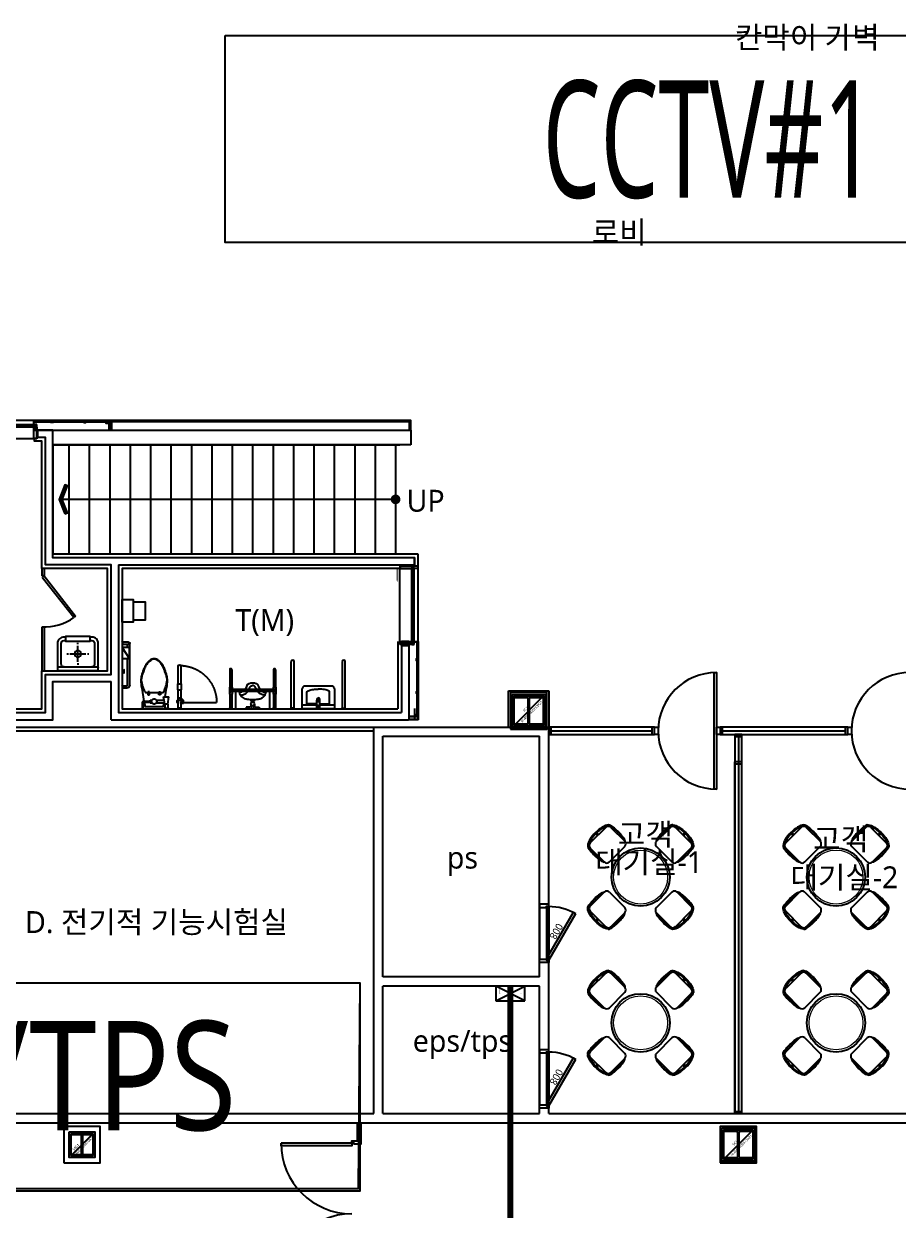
# Model space of a CAD drawing. Header units: millimetres. Extents: x 0 to 420500, y 0 to 297000.
# Drawn here: x 173971 to 185962, y 219853 to 236127 of the extents above; entities that cross this region are included whole.
import ezdxf
from ezdxf.enums import TextEntityAlignment as Align
from ezdxf.xclip import XClip

# ---------------------------------------------------------------- set-up
doc = ezdxf.new("R2010")
doc.units = ezdxf.units.MM
doc.header["$LTSCALE"] = 5000
doc.header["$XCLIPFRAME"] = 0
for name, pattern in [('HIDDEN', [0.375, 0.25, -0.125]), ('XR-plan$0$XR-plan$0$DIVIDE', [1.25, 0.5, -0.25, 0, -0.25, 0, -0.25]), ('XR-plan$0$XR-plan$0$HIDDEN', [0.375, 0.25, -0.125])]:
    doc.linetypes.add(name, pattern=pattern)
for name, color, linetype in [('arch', 8, 'Continuous'), ('SYM', 3, 'Continuous'), ('TRAY', 3, 'Continuous'), ('TRAY1', 3, 'Continuous')]:
    doc.layers.add(name, color=color, linetype=linetype)
doc.layers.add('TXT-1', color=137, linetype='Continuous', plot=False)
doc.styles.add('GHS', font='malgun.ttf')
doc.styles.add('스타일1', font='malgun.ttf')

# ---------------------------------------------------------------- blocks, each defined once
blk = doc.blocks.new('TABLE SET1')
at = {"color": 0, "linetype": 'ByBlock'}
for p, q in [((-478, 681), (-690, 469)), ((-408, 681), (-217, 490)), ((408, 681), (217, 490)), ((478, 681), (690, 469)), ((-616, 592), (-591, 568)), ((-602, 606), (-577, 582)), ((602, 606), (577, 582)), ((616, 592), (591, 568)), ((-690, 398), (-499, 207)), ((-429, 207), (-217, 419)), ((429, 207), (217, 419)), ((690, 398), (499, 207)), ((-690, -398), (-499, -207)), ((-429, -207), (-217, -419)), ((429, -207), (217, -419)), ((690, -398), (499, -207)), ((-478, -681), (-690, -469)), ((478, -681), (690, -469)), ((-616, -592), (-591, -568)), ((-602, -606), (-577, -582)), ((-408, -681), (-217, -490)), ((408, -681), (217, -490)), ((602, -606), (577, -582)), ((616, -592), (591, -568))]:
    blk.add_line(p, q, dxfattribs=at)
blk.add_circle((0, 0), 400, dxfattribs=at)
at = {"color": 0, "lineweight": 0}
blk.add_circle((0, 0), 370, dxfattribs=at)
at = {"color": 0, "linetype": 'ByBlock'}
for centre, radius, start, end in [((-443, 645), 50, 44.9985, 134.9985), ((-442, 708), 7.5, 277.6425, 97.6425), ((443, 645), 50, 45.0015, 135.0015), ((442, 708), 7.5, 82.3575, 262.3575), ((-252, 454), 50, 314.9985, 44.9985), ((252, 454), 50, 135.0015, 225.0015), ((-718, 432), 7.5, 172.3545, 352.3545), ((-655, 433), 50, 134.9985, 224.9985), ((655, 433), 50, 315.0015, 45.0015), ((718, 432), 7.5, 187.6455, 7.6455), ((-464, 242), 50, 224.9985, 314.9985), ((464, 242), 50, 225.0015, 315.0015), ((-464, -242), 50, 45.0015, 135.0015), ((464, -242), 50, 44.9985, 134.9985), ((-718, -432), 7.5, 7.6455, 187.6455), ((-655, -433), 50, 135.0015, 225.0015), ((-252, -454), 50, 315.0015, 45.0015), ((252, -454), 50, 134.9985, 224.9985), ((655, -433), 50, 314.9985, 44.9985), ((718, -432), 7.5, 352.3545, 172.3545), ((-443, -645), 50, 225.0015, 315.0015), ((-442, -708), 7.5, 262.3575, 82.3575), ((443, -645), 50, 224.9985, 314.9985), ((442, -708), 7.5, 97.6425, 277.6425)]:
    blk.add_arc(centre, radius, start, end, dxfattribs=at)
for centre, major_axis, ratio, start_param, end_param in [((-549, 539), (-163, -163), 0.434783, 3.659342, 5.765436), ((326, 601), (110, 112), 0.182269, 0, 3.141593), ((326, 601), (110, 112), 0.182269, 5.851094, 5.976716), ((-611, 317), (-112, 110), 0.182269, 0, 3.141593), ((-611, 317), (-112, 110), 0.182269, 5.851094, 5.976716), ((611, -317), (112, -110), 0.182269, 0, 3.141593), ((549, -539), (163, 163), 0.434783, 3.659342, 5.765436), ((611, -317), (112, -110), 0.182269, 5.851094, 5.976716), ((-326, -601), (-110, -112), 0.182269, 0, 3.141593), ((-326, -601), (-110, -112), 0.182269, 5.851094, 5.976716)]:
    blk.add_ellipse(centre, major_axis=major_axis, ratio=ratio, start_param=start_param, end_param=end_param, dxfattribs=at)
at = {"color": 0, "linetype": 'ByBlock', "extrusion": (0, 0, -1)}
for centre, major_axis, ratio, start_param, end_param in [((-326, 601), (-110, 112), 0.182269, 5.851094, 5.976716), ((-326, 601), (-110, 112), 0.182269, 0, 3.141593), ((549, 539), (163, -163), 0.434783, 3.659342, 5.765436), ((611, 317), (112, 110), 0.182269, 0, 3.141593), ((611, 317), (112, 110), 0.182269, 5.851094, 5.976716), ((-611, -317), (-112, -110), 0.182269, 0, 3.141593), ((-549, -539), (-163, 163), 0.434783, 3.659342, 5.765436), ((-611, -317), (-112, -110), 0.182269, 5.851094, 5.976716), ((326, -601), (110, -112), 0.182269, 0, 3.141593), ((326, -601), (110, -112), 0.182269, 5.851094, 5.976716)]:
    blk.add_ellipse(centre, major_axis=major_axis, ratio=ratio, start_param=start_param, end_param=end_param, dxfattribs=at)
at = {"color": 0, "linetype": 'ByBlock'}
for points, knots in [([(-441, 701), (-445, 700), (-449, 699), (-459, 697), (-464, 696), (-477, 691), (-486, 688), (-503, 679), (-512, 674), (-531, 663), (-540, 657), (-559, 644), (-568, 636), (-586, 621), (-595, 613), (-613, 596), (-621, 587), (-637, 569), (-645, 560), (-659, 541), (-666, 532), (-678, 513), (-683, 504), (-693, 486), (-697, 477), (-703, 460), (-706, 452), (-709, 440), (-710, 435), (-710, 431)], [3.659342, 3.659342, 3.659342, 3.659342, 3.76167, 3.76167, 3.863999, 3.863999, 4.027435, 4.027435, 4.190872, 4.190872, 4.354309, 4.354309, 4.517745, 4.517745, 4.681182, 4.681182, 4.844618, 4.844618, 5.008055, 5.008055, 5.171492, 5.171492, 5.334928, 5.334928, 5.498365, 5.498365, 5.661802, 5.661802, 5.765436, 5.765436, 5.765436, 5.765436]), ([(-422, 691), (-423, 693), (-424, 694), (-425, 698), (-426, 700), (-427, 703), (-427, 704), (-428, 705)], [5.7265501, 5.7265501, 5.7265501, 5.7265501, 5.8081109, 5.8081109, 5.9106349, 5.9106349, 5.9748515, 5.9748515, 5.9748515, 5.9748515]), ([(-428, 705), (-426, 704), (-425, 704), (-422, 703), (-421, 702), (-417, 700), (-415, 699), (-409, 696), (-404, 692), (-393, 685), (-387, 681), (-375, 671), (-369, 666), (-356, 655), (-349, 649), (-332, 633), (-322, 623), (-302, 603), (-292, 593), (-274, 572), (-266, 562), (-252, 545), (-247, 537), (-238, 525), (-235, 520), (-231, 513), (-229, 510), (-227, 505), (-226, 503), (-225, 500), (-225, 499), (-225, 498)], [0.308334, 0.308334, 0.308334, 0.308334, 0.393328, 0.393328, 0.478323, 0.478323, 0.563318, 0.563318, 0.749316, 0.749316, 0.935315, 0.935315, 1.121313, 1.121313, 1.307312, 1.307312, 1.582737, 1.582737, 1.858163, 1.858163, 2.133588, 2.133588, 2.361079, 2.361079, 2.537351, 2.537351, 2.666518, 2.666518, 2.769042, 2.769042, 2.833259, 2.833259, 2.833259, 2.833259]), ([(428, 705), (426, 704), (425, 704), (422, 703), (421, 702), (417, 700), (415, 699), (409, 696), (404, 692), (393, 685), (387, 681), (375, 671), (369, 666), (356, 655), (349, 649), (332, 633), (322, 623), (302, 603), (292, 593), (274, 572), (266, 562), (252, 545), (247, 537), (238, 525), (235, 520), (231, 513), (229, 510), (227, 505), (226, 503), (225, 500), (225, 499), (225, 498)], [0.308334, 0.308334, 0.308334, 0.308334, 0.393328, 0.393328, 0.478323, 0.478323, 0.563318, 0.563318, 0.749316, 0.749316, 0.935315, 0.935315, 1.121313, 1.121313, 1.307312, 1.307312, 1.582737, 1.582737, 1.858163, 1.858163, 2.133588, 2.133588, 2.361079, 2.361079, 2.537351, 2.537351, 2.666518, 2.666518, 2.769042, 2.769042, 2.833259, 2.833259, 2.833259, 2.833259]), ([(422, 691), (423, 693), (424, 694), (425, 698), (426, 700), (427, 703), (427, 704), (428, 705)], [5.7265501, 5.7265501, 5.7265501, 5.7265501, 5.8081109, 5.8081109, 5.9106349, 5.9106349, 5.9748515, 5.9748515, 5.9748515, 5.9748515]), ([(441, 701), (445, 700), (449, 699), (459, 697), (464, 696), (477, 691), (486, 688), (503, 679), (512, 674), (531, 663), (540, 657), (559, 644), (568, 636), (586, 621), (595, 613), (613, 596), (621, 587), (637, 569), (645, 560), (659, 541), (666, 532), (678, 513), (683, 504), (693, 486), (697, 477), (703, 460), (706, 452), (709, 440), (710, 435), (710, 431)], [3.659342, 3.659342, 3.659342, 3.659342, 3.76167, 3.76167, 3.863999, 3.863999, 4.027435, 4.027435, 4.190872, 4.190872, 4.354309, 4.354309, 4.517745, 4.517745, 4.681182, 4.681182, 4.844618, 4.844618, 5.008055, 5.008055, 5.171492, 5.171492, 5.334928, 5.334928, 5.498365, 5.498365, 5.661802, 5.661802, 5.765436, 5.765436, 5.765436, 5.765436]), ([(-714, 418), (-714, 417), (-713, 416), (-712, 413), (-712, 411), (-710, 408), (-709, 406), (-705, 399), (-702, 394), (-695, 384), (-691, 378), (-681, 366), (-676, 359), (-665, 346), (-659, 339), (-643, 322), (-633, 312), (-613, 292), (-602, 282), (-582, 264), (-572, 256), (-554, 242), (-547, 237), (-535, 229), (-530, 226), (-522, 221), (-519, 220), (-514, 218), (-512, 217), (-510, 216), (-509, 216), (-508, 215)], [0.308334, 0.308334, 0.308334, 0.308334, 0.393328, 0.393328, 0.478323, 0.478323, 0.563318, 0.563318, 0.749316, 0.749316, 0.935315, 0.935315, 1.121313, 1.121313, 1.307312, 1.307312, 1.582737, 1.582737, 1.858163, 1.858163, 2.133588, 2.133588, 2.361079, 2.361079, 2.537351, 2.537351, 2.666518, 2.666518, 2.769042, 2.769042, 2.833259, 2.833259, 2.833259, 2.833259]), ([(-700, 412), (-702, 413), (-704, 414), (-708, 416), (-710, 416), (-712, 417), (-713, 418), (-714, 418)], [5.7265501, 5.7265501, 5.7265501, 5.7265501, 5.8081109, 5.8081109, 5.9106349, 5.9106349, 5.9748515, 5.9748515, 5.9748515, 5.9748515]), ([(714, 418), (714, 417), (713, 416), (712, 413), (712, 411), (710, 408), (709, 406), (705, 399), (702, 394), (695, 384), (691, 378), (681, 366), (676, 359), (665, 346), (659, 339), (643, 322), (633, 312), (613, 292), (602, 282), (582, 264), (572, 256), (554, 242), (547, 237), (535, 229), (530, 226), (522, 221), (519, 220), (514, 218), (512, 217), (510, 216), (509, 216), (508, 215)], [0.308334, 0.308334, 0.308334, 0.308334, 0.393328, 0.393328, 0.478323, 0.478323, 0.563318, 0.563318, 0.749316, 0.749316, 0.935315, 0.935315, 1.121313, 1.121313, 1.307312, 1.307312, 1.582737, 1.582737, 1.858163, 1.858163, 2.133588, 2.133588, 2.361079, 2.361079, 2.537351, 2.537351, 2.666518, 2.666518, 2.769042, 2.769042, 2.833259, 2.833259, 2.833259, 2.833259]), ([(700, 412), (702, 413), (704, 414), (708, 416), (710, 416), (712, 417), (713, 418), (714, 418)], [5.7265501, 5.7265501, 5.7265501, 5.7265501, 5.8081109, 5.8081109, 5.9106349, 5.9106349, 5.9748515, 5.9748515, 5.9748515, 5.9748515]), ([(-714, -418), (-714, -417), (-713, -416), (-712, -413), (-712, -411), (-710, -408), (-709, -406), (-705, -399), (-702, -394), (-695, -384), (-691, -378), (-681, -366), (-676, -359), (-665, -346), (-659, -339), (-643, -322), (-633, -312), (-613, -292), (-602, -282), (-582, -264), (-572, -256), (-554, -242), (-547, -237), (-535, -229), (-530, -226), (-522, -221), (-519, -220), (-514, -218), (-512, -217), (-510, -216), (-509, -216), (-508, -215)], [0.308334, 0.308334, 0.308334, 0.308334, 0.393328, 0.393328, 0.478323, 0.478323, 0.563318, 0.563318, 0.749316, 0.749316, 0.935315, 0.935315, 1.121313, 1.121313, 1.307312, 1.307312, 1.582737, 1.582737, 1.858163, 1.858163, 2.133588, 2.133588, 2.361079, 2.361079, 2.537351, 2.537351, 2.666518, 2.666518, 2.769042, 2.769042, 2.833259, 2.833259, 2.833259, 2.833259]), ([(714, -418), (714, -417), (713, -416), (712, -413), (712, -411), (710, -408), (709, -406), (705, -399), (702, -394), (695, -384), (691, -378), (681, -366), (676, -359), (665, -346), (659, -339), (643, -322), (633, -312), (613, -292), (602, -282), (582, -264), (572, -256), (554, -242), (547, -237), (535, -229), (530, -226), (522, -221), (519, -220), (514, -218), (512, -217), (510, -216), (509, -216), (508, -215)], [0.308334, 0.308334, 0.308334, 0.308334, 0.393328, 0.393328, 0.478323, 0.478323, 0.563318, 0.563318, 0.749316, 0.749316, 0.935315, 0.935315, 1.121313, 1.121313, 1.307312, 1.307312, 1.582737, 1.582737, 1.858163, 1.858163, 2.133588, 2.133588, 2.361079, 2.361079, 2.537351, 2.537351, 2.666518, 2.666518, 2.769042, 2.769042, 2.833259, 2.833259, 2.833259, 2.833259]), ([(-700, -412), (-702, -413), (-704, -414), (-708, -416), (-710, -416), (-712, -417), (-713, -418), (-714, -418)], [5.7265501, 5.7265501, 5.7265501, 5.7265501, 5.8081109, 5.8081109, 5.9106349, 5.9106349, 5.9748515, 5.9748515, 5.9748515, 5.9748515]), ([(-441, -701), (-445, -700), (-449, -699), (-459, -697), (-464, -696), (-477, -691), (-486, -688), (-503, -679), (-512, -674), (-531, -663), (-540, -657), (-559, -644), (-568, -636), (-586, -621), (-595, -613), (-613, -596), (-621, -587), (-637, -569), (-645, -560), (-659, -541), (-666, -532), (-678, -513), (-683, -504), (-693, -486), (-697, -477), (-703, -460), (-706, -452), (-709, -440), (-710, -435), (-710, -431)], [3.659342, 3.659342, 3.659342, 3.659342, 3.76167, 3.76167, 3.863999, 3.863999, 4.027435, 4.027435, 4.190872, 4.190872, 4.354309, 4.354309, 4.517745, 4.517745, 4.681182, 4.681182, 4.844618, 4.844618, 5.008055, 5.008055, 5.171492, 5.171492, 5.334928, 5.334928, 5.498365, 5.498365, 5.661802, 5.661802, 5.765436, 5.765436, 5.765436, 5.765436]), ([(441, -701), (445, -700), (449, -699), (459, -697), (464, -696), (477, -691), (486, -688), (503, -679), (512, -674), (531, -663), (540, -657), (559, -644), (568, -636), (586, -621), (595, -613), (613, -596), (621, -587), (637, -569), (645, -560), (659, -541), (666, -532), (678, -513), (683, -504), (693, -486), (697, -477), (703, -460), (706, -452), (709, -440), (710, -435), (710, -431)], [3.659342, 3.659342, 3.659342, 3.659342, 3.76167, 3.76167, 3.863999, 3.863999, 4.027435, 4.027435, 4.190872, 4.190872, 4.354309, 4.354309, 4.517745, 4.517745, 4.681182, 4.681182, 4.844618, 4.844618, 5.008055, 5.008055, 5.171492, 5.171492, 5.334928, 5.334928, 5.498365, 5.498365, 5.661802, 5.661802, 5.765436, 5.765436, 5.765436, 5.765436]), ([(700, -412), (702, -413), (704, -414), (708, -416), (710, -416), (712, -417), (713, -418), (714, -418)], [5.7265501, 5.7265501, 5.7265501, 5.7265501, 5.8081109, 5.8081109, 5.9106349, 5.9106349, 5.9748515, 5.9748515, 5.9748515, 5.9748515]), ([(-428, -705), (-426, -704), (-425, -704), (-422, -703), (-421, -702), (-417, -700), (-415, -699), (-409, -696), (-404, -692), (-393, -685), (-387, -681), (-375, -671), (-369, -666), (-356, -655), (-349, -649), (-332, -633), (-322, -623), (-302, -603), (-292, -593), (-274, -572), (-266, -562), (-252, -545), (-247, -537), (-238, -525), (-235, -520), (-231, -513), (-229, -510), (-227, -505), (-226, -503), (-225, -500), (-225, -499), (-225, -498)], [0.308334, 0.308334, 0.308334, 0.308334, 0.393328, 0.393328, 0.478323, 0.478323, 0.563318, 0.563318, 0.749316, 0.749316, 0.935315, 0.935315, 1.121313, 1.121313, 1.307312, 1.307312, 1.582737, 1.582737, 1.858163, 1.858163, 2.133588, 2.133588, 2.361079, 2.361079, 2.537351, 2.537351, 2.666518, 2.666518, 2.769042, 2.769042, 2.833259, 2.833259, 2.833259, 2.833259]), ([(428, -705), (426, -704), (425, -704), (422, -703), (421, -702), (417, -700), (415, -699), (409, -696), (404, -692), (393, -685), (387, -681), (375, -671), (369, -666), (356, -655), (349, -649), (332, -633), (322, -623), (302, -603), (292, -593), (274, -572), (266, -562), (252, -545), (247, -537), (238, -525), (235, -520), (231, -513), (229, -510), (227, -505), (226, -503), (225, -500), (225, -499), (225, -498)], [0.308334, 0.308334, 0.308334, 0.308334, 0.393328, 0.393328, 0.478323, 0.478323, 0.563318, 0.563318, 0.749316, 0.749316, 0.935315, 0.935315, 1.121313, 1.121313, 1.307312, 1.307312, 1.582737, 1.582737, 1.858163, 1.858163, 2.133588, 2.133588, 2.361079, 2.361079, 2.537351, 2.537351, 2.666518, 2.666518, 2.769042, 2.769042, 2.833259, 2.833259, 2.833259, 2.833259]), ([(-422, -691), (-423, -693), (-424, -694), (-425, -698), (-426, -700), (-427, -703), (-427, -704), (-428, -705)], [5.7265501, 5.7265501, 5.7265501, 5.7265501, 5.8081109, 5.8081109, 5.9106349, 5.9106349, 5.9748515, 5.9748515, 5.9748515, 5.9748515]), ([(422, -691), (423, -693), (424, -694), (425, -698), (426, -700), (427, -703), (427, -704), (428, -705)], [5.7265501, 5.7265501, 5.7265501, 5.7265501, 5.8081109, 5.8081109, 5.9106349, 5.9106349, 5.9748515, 5.9748515, 5.9748515, 5.9748515])]:
    blk.add_open_spline(points, degree=3, knots=knots, dxfattribs=at)
for points in [[(-225, 498), (-225, 498), (-225, 498), (-225, 498)], [(225, 498), (225, 498), (225, 498), (225, 498)], [(-508, 215), (-508, 215), (-508, 215), (-508, 216)], [(508, 215), (508, 215), (508, 215), (508, 216)], [(-508, -215), (-508, -215), (-508, -215), (-508, -216)], [(508, -215), (508, -215), (508, -215), (508, -216)], [(-225, -498), (-225, -498), (-225, -498), (-225, -498)], [(225, -498), (225, -498), (225, -498), (225, -498)]]:
    blk.add_open_spline(points, degree=3, dxfattribs=at)
blk = doc.blocks.new('D-900C')
at = {"color": 0}
for points in [[(820, 800), (850, 800), (850, -800), (820, -800)], [(50, -50), (0, -50), (0, 50), (50, 50)], [(900, -50), (850, -50), (850, 50), (900, 50)]]:
    blk.add_lwpolyline(points, close=True, dxfattribs=at)
blk.add_arc((850, 0), 800, 90, 270, dxfattribs=at)
blk = doc.blocks.new('D-800A')
at = {"color": 0}
for p, q in [((30, 200), (671, 570)), ((755, 170), (45, 170)), ((770, 200), (100, 200)), ((755, 75), (45, 75))]:
    blk.add_line(p, q, dxfattribs=at)
for points in [[(30, 200), (48, 170), (688, 540), (671, 570)], [(0, 75), (45, 75), (45, 75), (45, 75), (45, 170), (30, 170), (30, 200), (0, 200), (0, 75)], [(800, 75), (755, 75), (755, 75), (755, 75), (755, 170), (770, 170), (770, 200), (800, 200), (800, 75)]]:
    blk.add_lwpolyline(points, dxfattribs=at)
blk.add_arc((30, 200), 740, 0, 30, dxfattribs=at)
at = {"color": 0, "style": '스타일1'}
blk.add_text('800', height=100, rotation=30, dxfattribs=at).set_placement((353, 205))
blk = doc.blocks.new('*U37')
at = {"color": 0}
for p, q in [((107600, 50628), (107500, 50628)), ((107550, 45863), (107550, 50628)), ((107500, 45863), (107600, 45863))]:
    blk.add_line(p, q, dxfattribs=at)
blk.add_lwpolyline([(107600, 50658), (107500, 50658), (107500, 45833), (107600, 45833), (107600, 50658)], dxfattribs=at)
blk = doc.blocks.new('D-2.0X2.1')
at = {"color": 0}
for p, q in [((125, -30), (1095, -30)), ((125, -1970), (1095, -1970))]:
    blk.add_line(p, q, dxfattribs=at)
for points in [[(0, 0), (0, -45), (0, -45), (0, -45), (95, -45), (95, -30), (125, -30), (125, 0), (0, 0)], [(125, -30), (125, -65), (1095, -65), (1095, -30)], [(125, -1970), (125, -1935), (1095, -1935), (1095, -1970)], [(0, -2000), (0, -1955), (0, -1955), (0, -1955), (95, -1955), (95, -1970), (125, -1970), (125, -2000), (0, -2000)]]:
    blk.add_lwpolyline(points, dxfattribs=at)
for centre, start, end in [((125, -30), 270, 0), ((125, -1970), 0, 90)]:
    blk.add_arc(centre, 970, start, end, dxfattribs=at)
at = {"color": 0, "style": '스타일1'}
blk.add_text('2.0X2.1', height=150, dxfattribs=at).set_placement((216, -259))
blk = doc.blocks.new('*U65')
at = {"color": 0}
for p, q in [((107600, 47253), (107500, 47253)), ((107550, 45863), (107550, 47253)), ((107500, 45863), (107600, 45863))]:
    blk.add_line(p, q, dxfattribs=at)
blk.add_lwpolyline([(107600, 47283), (107500, 47283), (107500, 45833), (107600, 45833), (107600, 47283)], dxfattribs=at)
blk = doc.blocks.new('*U66')
at = {"color": 0}
for p, q in [((107600, 47553), (107500, 47553)), ((107550, 45863), (107550, 47553)), ((107500, 45863), (107600, 45863))]:
    blk.add_line(p, q, dxfattribs=at)
blk.add_lwpolyline([(107600, 47583), (107500, 47583), (107500, 45833), (107600, 45833), (107600, 47583)], dxfattribs=at)
blk = doc.blocks.new('*U68')
at = {"color": 0}
for p, q in [((107600, 51003), (107500, 51003)), ((107550, 45863), (107550, 51003)), ((107500, 45863), (107600, 45863))]:
    blk.add_line(p, q, dxfattribs=at)
blk.add_lwpolyline([(107600, 51033), (107500, 51033), (107500, 45833), (107600, 45833), (107600, 51033)], dxfattribs=at)
blk = doc.blocks.new('S-SC1')
at = {"color": 0}
blk.add_line((-200, -200), (200, 200), dxfattribs=at)
for points in [[(-225, 225), (225, 225), (225, -225), (-225, -225)], [(-200, 200), (200, 200), (200, -200), (-200, -200)]]:
    blk.add_lwpolyline(points, close=True, dxfattribs=at)
blk.add_lwpolyline([(-200, -200), (-200, -179), (-28, -179, 0.414214), (-6, -157), (-6, 157, 0.414214), (-28, 179), (-200, 179), (-200, 200), (200, 200), (200, 179), (28, 179, 0.414214), (6, 157), (6, -157, 0.414214), (28, -179), (200, -179), (200, -200)], format="xyb", close=True, dxfattribs=at)
at = {"color": 0, "style": '스타일1'}
for s, p in [('H-400X400X13X21', (43, -10)), ('SC1', (-44, 22))]:
    blk.add_text(s, height=35, rotation=45, dxfattribs=at).set_placement(p, align=Align.MIDDLE_CENTER)
blk = doc.blocks.new('S-SSC1')
at = {"color": 0}
blk.add_line((-150, -150), (150, 150), dxfattribs=at)
for points in [[(-175, 175), (175, 175), (175, -175), (-175, -175)], [(-150, 150), (150, 150), (150, -150), (-150, -150)]]:
    blk.add_lwpolyline(points, close=True, dxfattribs=at)
blk.add_lwpolyline([(-150, -150), (-150, -135), (-23, -135, 0.414214), (-5, -117), (-5, 117, 0.414214), (-23, 135), (-150, 135), (-150, 150), (150, 150), (150, 135), (23, 135, 0.414214), (5, 117), (5, -117, 0.414214), (23, -135), (150, -135), (150, -150)], format="xyb", close=True, dxfattribs=at)
at = {"color": 0, "style": '스타일1'}
blk.add_text('H-300X300X10X15', height=35, rotation=45, dxfattribs=at).set_placement((19, -23), align=Align.MIDDLE_CENTER)
blk.add_text('SSC1', height=35, rotation=45, dxfattribs=at).set_placement((-109, -83))
blk = doc.blocks.new('XR-plan$0$XR-plan$0$A$C0D6A5F3A')
at = {"color": 0}
for p, q in [((-40, 250, 0), (-80, 250, 0)), ((-80, 230, 0), (-80, 250, 0)), ((-79, 230, 0), (-80, 230, 0)), ((-41, 249, 0), (-79, 249, 0)), ((-79, 1, 0), (-79, 249, 0)), ((-77, 1, 0), (-77, 249, 0)), ((-41, 199, 0), (-55, 199, 0)), ((-55, 155, 0), (-55, 199, 0)), ((-40, 198, 0), (-54, 198, 0)), ((-54, 156, 0), (-54, 198, 0)), ((-49, 161, 0), (-49, 193, 0)), ((1000, 193, 0), (-49, 193, 0)), ((-49, 193, 0), (-49, 161, 0)), ((-49, 161, 0), (-49, 193, 0)), ((-49, 183, 0), (1000, 183, 0)), ((-49, 177, 0), (1000, 177, 0)), ((-49, 171, 0), (1000, 171, 0)), ((-41, 249, 0), (-41, 199, 0)), ((1991, 250, 0), (-40, 250, 0)), ((-40, 250, 0), (-40, 198, 0)), ((962, 239, 0), (1195, 239, 0)), ((962, 230, 0), (1195, 230, 0)), ((1000, 161, 0), (1000, 193, 0)), ((1225, 239, 0), (1645, 239, 0)), ((1225, 230, 0), (1645, 230, 0)), ((1675, 239, 0), (1988, 239, 0)), ((1675, 230, 0), (1988, 230, 0)), ((2027, 121, 0), (2027, 249, 0)), ((-80, 0, 0), (-80, 150, 0)), ((-79, 150, 0), (-80, 150, 0)), ((-80, 0, 0), (-40, 0, 0)), ((-79, 1, 0), (-41, 1, 0)), ((-41, 155, 0), (-55, 155, 0)), ((-40, 156, 0), (-54, 156, 0)), ((1000, 161, 0), (-49, 161, 0)), ((-41, 155, 0), (-41, 1, 0)), ((1000, 0, 0), (-41, 0, 0)), ((-40, 1, 0), (-40, 156, 0)), ((-40, 156, 0), (-40, 0, 0)), ((998, 122, 0), (962, 158, 0)), ((998, 158, 0), (962, 122, 0)), ((2029, 150, 0), (2030, 150, 0))]:
    blk.add_line(p, q, dxfattribs=at)
at = {"color": 0, "elevation": 0}
for points in [[(1000, 197), (1000, 195), (960, 195), (960, 250), (1990, 250), (1990, 210), (1950, 210), (1950, 212)], [(1000, 197), (962, 197), (962, 248), (1988, 248), (1988, 212), (1950, 212)], [(2030, 230), (2030, 250), (1990, 250), (1990, 233), (1990, 233), (1990, 217), (1990, 217), (1990, 120), (2030, 120), (2030, 150)], [(1015, 20), (1015, 120), (2030, 120)]]:
    blk.add_lwpolyline(points, dxfattribs=at)
for points in [[(1223, 227), (1223, 248), (1250, 248), (1250, 247), (1225, 247), (1225, 225), (1195, 225), (1195, 247), (1170, 247), (1170, 248), (1197, 248), (1197, 227)], [(1647, 227), (1647, 248), (1620, 248), (1620, 247), (1645, 247), (1645, 225), (1675, 225), (1675, 247), (1700, 247), (1700, 248), (1673, 248), (1673, 227)], [(2029, 121), (2029, 249), (1991, 249), (1991, 234), (1991, 234), (1991, 216), (1991, 216), (1991, 121)], [(1000, 120), (960, 120), (960, 160), (1000, 160)], [(1000, 0), (960, 0), (960, 120), (1000, 120)], [(998, 122), (962, 122), (962, 158), (998, 158)], [(998, 2), (962, 2), (962, 118), (998, 118)]]:
    blk.add_lwpolyline(points, close=True, dxfattribs=at)
at = {"color": 0, "ltscale": 3, "elevation": 0}
blk.add_lwpolyline([(146, -38, 0, 25, 0), (88, -38, 10.3, 10.3, 0), (-30, -38, 10.3, 10.3, 0)], format="xyseb", dxfattribs=at)
blk = doc.blocks.new('장애 소변기')
at = {"color": 0}
for p, q in [((-505, -2), (-505, 0)), ((-497, -10), (-464, -10)), ((-495, -205), (-495, -10)), ((-466, -205), (-466, -10)), ((-456, -2), (-456, 0)), ((-270, -25), (-270, 0)), ((-220, -25), (-270, -25)), ((-205, -40), (-220, -25)), ((-205, -65), (-205, -40)), ((-155, -105), (-205, -105)), ((-205, -105), (-205, -110)), ((-205, -110), (-155, -110)), ((-195, 0), (-195, -50)), ((-190, -95), (-190, -105)), ((-170, -95), (-170, -105)), ((-165, 0), (-165, -50)), ((-155, -40), (-140, -25)), ((-155, -65), (-155, -40)), ((-155, -110), (-155, -105)), ((-140, -25), (-90, -25)), ((-90, -25), (-90, 0)), ((95, -2), (95, 0)), ((136, -10), (103, -10)), ((105, -205), (105, -10)), ((134, -205), (134, -10)), ((144, -2), (144, 0)), ((-499, -301), (-499, -205)), ((-499, -205), (-461, -205)), ((-499, -301), (-461, -301)), ((-495, -538), (-495, -301)), ((-480, -238), (120, -238)), ((-480, -268), (120, -268)), ((-466, -538), (-466, -301)), ((-461, -238), (-461, -205)), ((-461, -301), (-461, -268)), ((101, -238), (101, -205)), ((139, -205), (101, -205)), ((101, -301), (101, -268)), ((139, -301), (101, -301)), ((105, -538), (105, -301)), ((134, -538), (134, -301)), ((139, -301), (139, -205))]:
    blk.add_line(p, q, dxfattribs=at)
for points in [[(50, 0), (50, -265, -0.198912), (45, -270), (15, -270, -0.198912), (10, -265, -0.157252), (5, -230, 0.337547), (-100, -310, -0.389909), (-180, -360, -0.389909), (-260, -310, 0.337547), (-365, -230, -0.157252), (-370, -265, -0.198912), (-375, -270), (-405, -270, -0.198912), (-410, -265), (-410, 0)], [(5, -230, 0.019564), (-10, -190, 0.037775), (-25, -170, 0.078156), (-80, -140, 0.008472), (-105, -135, 0.029725), (-180, -130, 0.029725), (-255, -135, 0.008472), (-280, -140, 0.078156), (-335, -170, 0.037775), (-350, -190, 0.019564), (-365, -230, -0.157252)], [(-350, -190, -0.028843), (-329, -192, -0.042834), (-315, -195, -0.02628), (-282, -208, -0.069019), (-270, -215, -0.04558), (-257, -229, -0.043799), (-245, -245, -0.025173), (-236, -263, 0.020072), (-225, -285, 0.022189), (-215, -302, 0.027483), (-205, -315, 0.170498), (-198, -319, 0.080612), (-180, -320)], [(-10, -190, 0.028843), (-31, -192, 0.042834), (-45, -195, 0.02628), (-79, -208, 0.069019), (-90, -215, 0.04558), (-104, -229, 0.043799), (-115, -245, 0.025173), (-124, -263, -0.020072), (-135, -285, -0.022189), (-146, -302, -0.027483), (-155, -315, -0.170498), (-163, -319, -0.080612), (-180, -320)]]:
    blk.add_lwpolyline(points, format="xyb", dxfattribs=at)
blk.add_circle((-180, -70), 25, dxfattribs=at)
at = {"color": 0, "extrusion": (-7.48363e-10, -9.35986e-08, 1)}
for centre in [(-497, -2, 0), (103, -2, 0)]:
    blk.add_arc(centre, 7.61, 180, 270, dxfattribs=at)
at = {"color": 0, "extrusion": (7.48363e-10, -9.35986e-08, 1)}
for centre in [(-464, -2, 0), (136, -2, 0)]:
    blk.add_arc(centre, 7.61, 270, 0, dxfattribs=at)
at = {"color": 0}
for centre, radius, start, end in [((-480, -253), 19, 50.805, 309.195), ((-480, -253), 14.7, 90, 270), ((120, -253), 19, 230.805, 129.195), ((120, -253), 14.7, 270, 90), ((-480, -538), 14.7, 180, 0), ((120, -538), 14.7, 180, 0)]:
    blk.add_arc(centre, radius, start, end, dxfattribs=at)
blk = doc.blocks.new('XR-plan$0$XR-plan$0$XR-1f$0$XR-1F$0$xr-1f$0$LAV-4P')
at = {"color": 0, "linetype": 'XR-plan$0$XR-plan$0$DIVIDE'}
for p, q in [((0, -100), (0, -80)), ((0, -120), (0, -340)), ((-150, -230), (-130, -230)), ((-110, -230), (110, -230)), ((130, -230), (150, -230)), ((0, -360), (0, -380))]:
    blk.add_line(p, q, dxfattribs=at)
at = {"color": 0}
blk.add_lwpolyline([(-280, 0), (280, 0), (280, -370, -0.414214), (190, -460), (170, -460), (170, -465), (-170, -465), (-170, -460), (-190, -460, -0.414214), (-280, -370)], format="xyb", close=True, dxfattribs=at)
for points in [[(-280, -40, 0.414214), (-270, -50), (270, -50, 0.414214), (280, -40)], [(-190, -50, 0.414214), (-230, -90), (-230, -370, 0.414214), (-190, -410), (-170, -410)], [(170, -410), (190, -410, 0.414214), (230, -370), (230, -90, 0.414214), (190, -50)]]:
    blk.add_lwpolyline(points, format="xyb", dxfattribs=at)
blk.add_lwpolyline([(-170, -460), (-170, -405), (170, -405), (170, -460)], dxfattribs=at)
blk.add_circle((0, -230), 45, dxfattribs=at)
blk = doc.blocks.new('9999')
at = {"color": 0}
for p, q in [((-105, 325), (-105, 900)), ((-100, 689), (-100, 841)), ((0, 841), (-100, 689)), ((-100, 841), (0, 841)), ((-90, 915), (-10, 915)), ((-90, 885), (-10, 885)), ((-75, 841), (-75, 885)), ((-10, 884), (-10, 916)), ((-7, 923), (0, 930)), ((-7, 877), (0, 870)), ((-100, 689), (0, 689)), ((-75, 325), (-75, 689)), ((-810, 343), (-810, 586)), ((-770, 343), (-769, 586)), ((-13, 539), (-20, 546)), ((-13, 493), (-20, 486)), ((-10, 500), (-10, 532)), ((-10, 531), (0, 531)), ((-10, 501), (0, 501)), ((-766, 343), (-813, 343)), ((-813, 262), (-813, 343)), ((-766, 262), (-766, 343)), ((-7, 323), (0, 330)), ((-766, 262), (-813, 262)), ((-810, 150), (-810, 262)), ((-770, 150), (-770, 262)), ((-626, 65), (-642, 165)), ((-569, 165), (-642, 165)), ((-585, 65), (-569, 165)), ((-505, 234), (-526, 234)), ((-526, 234), (-526, 193)), ((-526, 193), (-505, 193)), ((-505, 193), (-505, 234)), ((-375, 234), (-354, 234)), ((-375, 193), (-375, 234)), ((-354, 193), (-375, 193)), ((-354, 234), (-354, 193)), ((-64, 315), (-10, 315)), ((-64, 285), (-10, 285)), ((-10, 284), (-10, 316)), ((-7, 277), (0, 270)), ((-842, 123), (-792, 123)), ((-842, 77), (-842, 123)), ((-842, 77), (-810, 77)), ((-813, 7), (-820, 0)), ((-813, 7), (-820, 0)), ((-813, 150), (-766, 150)), ((-813, 150), (-813, 98)), ((-810, 9), (-810, 100)), ((-806, 10), (-774, 10)), ((-806, 10), (-774, 10)), ((-770, 9), (-770, 100)), ((-767, 7), (-760, 0)), ((-767, 7), (-760, 0)), ((-766, 150), (-766, 100)), ((-635, 10), (-641, 0)), ((-575, 10), (-635, 10)), ((-626, 65), (-585, 65)), ((-625, 65), (-625, 10)), ((-585, 65), (-585, 10)), ((-469, 82), (-583, 82)), ((-469, 123), (-576, 123)), ((-570, 0), (-575, 10)), ((-385, 123), (-411, 123)), ((-385, 82), (-411, 82)), ((-385, 82), (-385, 123)), ((-300, 109), (-385, 109)), ((-302, 93), (-385, 93)), ((-302, 93), (-316, 35)), ((-291, 10), (-296, 0)), ((-270, 10), (-291, 10)), ((-287, 81), (-287, 10)), ((-274, 89), (-274, 10)), ((-265, 0), (-270, 10))]:
    blk.add_line(p, q, dxfattribs=at)
at = {"color": 0, "linetype": 'XR-plan$0$XR-plan$0$HIDDEN'}
blk.add_line((-790, 90), (-1296, 90), dxfattribs=at)
at = {"color": 0}
for points in [[(-150, 1470), (-317, 1470), (-317, 1220), (-150, 1220)], [(-302, 93), (-302, 93)]]:
    blk.add_lwpolyline(points, dxfattribs=at)
blk.add_lwpolyline([(0, 1190), (0, 1500), (-150, 1500), (-150, 1190)], close=True, dxfattribs=at)
for points in [[(-590, 165), (-611, 284, -0.022182), (-620, 353, -0.0294), (-621, 405, -0.029565), (-618, 441, -0.035314), (-611, 470, -0.006976), (-607, 483, -0.004694), (-601, 501, -0.019426), (-585, 542, -0.015468), (-561, 591, -0.040875), (-542, 622, -0.036447), (-516, 652, -0.04843), (-491, 672, -0.068612), (-470, 682, -0.037226), (-455, 686, -0.041311), (-440, 687)], [(-440, 687, -0.041311), (-425, 686, -0.037226), (-410, 682, -0.068612), (-389, 672, -0.04843), (-364, 652, -0.036447), (-338, 622, -0.040875), (-319, 591, -0.015468), (-295, 542, -0.019426), (-279, 501, -0.004694), (-273, 483, -0.006976), (-269, 470, -0.035314), (-262, 441, -0.029565), (-259, 405, -0.0294), (-260, 353, -0.022182), (-269, 284), (-300, 109)], [(-316, 35, -0.025867), (-364, 32), (-440, 32), (-516, 32, -0.024922), (-562, 35, -0.25497), (-566, 37, -0.056948), (-568, 42, -0.016043), (-571, 57), (-575, 82)]]:
    blk.add_lwpolyline(points, format="xyb", dxfattribs=at)
blk.add_lwpolyline([(-440, 682, -0.044905), (-422, 681, -0.063275), (-410, 677, -0.056457), (-392, 667, -0.038661), (-369, 647, -0.016027), (-349, 625, -0.028675), (-339, 612, -0.023657), (-323, 585, -0.022415), (-309, 556, -0.010632), (-300, 533, -0.00591), (-284, 491, -0.01631), (-269, 446, -0.029266), (-264, 420, -0.059581), (-263, 397, -0.031679), (-269, 355, -0.018716), (-279, 311, -0.029941), (-289, 284, -0.016406), (-297, 266, -0.013101), (-309, 244, -0.031874), (-321, 225, -0.236068), (-324, 224), (-440, 224), (-556, 224, -0.198912), (-565, 227, -0.091569), (-576, 244, -0.015343), (-583, 260, -0.011028), (-591, 284, -0.00909), (-603, 321, -0.010307), (-611, 355, -0.040097), (-617, 394, -0.059581), (-616, 420, -0.029266), (-611, 446, -0.01631), (-596, 491, -0.00591), (-580, 533, -0.010632), (-571, 556, -0.022415), (-556, 587, -0.027113), (-541, 612, -0.025219), (-530, 625, -0.015085), (-511, 647, -0.026781), (-495, 661, -0.03156), (-480, 672, -0.081068), (-464, 679, -0.057721)], format="xyb", close=True, dxfattribs=at)
for centre, radius, start, end in [((-90, 900), 15.1, 90, 270), ((0, 916), 10.1, 135, 180), ((0, 884), 10.1, 180, 225), ((-790, 586), 20.2, 360, 180), ((-790, 586), 20.2, 360, 180), ((63, 516), 88.3, 159.9867, 200.0133), ((-20, 532), 10.1, 360, 45), ((-20, 500), 10.1, 315, 360), ((-64, 325), 40.3, 180, 270), ((-64, 325), 10.1, 180, 270), ((0, 316), 10.1, 135, 180), ((0, 284), 10.1, 180, 225), ((-790, 100), 36.4, 129.5338, 236.2795), ((-790, 100), 23.2, 330.1507, 209.8493), ((-806, 0), 10.1, 90, 135), ((-806, 0), 10.1, 90, 135), ((-790, 100), 20.2, 360, 180), ((-774, 0), 10.1, 45, 90), ((-774, 0), 10.1, 45, 90), ((-790, 100), 36.4, 303.4956, 50.4662), ((-440, 103), 35.3, 343.7398, 214.8499), ((-440, 103), 35.3, 214.8499, 343.7398), ((-299, 72), 21.2, 67.3982, 99.6867), ((-300, 83), 26.6, 12.0438, 89.6732), ((-298, 83), 11.4, 350.6961, 49.6364)]:
    blk.add_arc(centre, radius, start, end, dxfattribs=at)
at = {"color": 0, "linetype": 'XR-plan$0$XR-plan$0$HIDDEN'}
blk.add_arc((-790, 90), 506, 90, 180, dxfattribs=at)
blk = doc.blocks.new('XR-plan$0$XR-plan$0$BASE_평면도$0$XREF-평면$0$장애인세면대')
at = {"color": 0}
for p, q in [((54, 222), (54, 22)), ((54, -22), (54, -222))]:
    blk.add_line(p, q, dxfattribs=at)
blk.add_lwpolyline([(319, 172, 0.414214), (269, 222), (0, 222), (0, -222), (269, -222, 0.414214), (319, -172)], format="xyb", close=True, dxfattribs=at)
for points in [[(12, 22), (118, 22, -0.210311), (118, -22), (12, -22, -0.201191), (12, 22, 1)], [(70, 22), (70, 155), (232, 155, -0.272815), (244, 149, -0.070145), (261, 104, -0.045491), (269, 67, -0.022087), (272, 0, -0.022087)], [(95, 22, -0.210311), (95, -22, -1)], [(70, -22), (70, -155), (232, -155, 0.272815), (244, -149, 0.070145), (261, -104, 0.045491), (269, -67, 0.022087), (272, 0, 0.022087)]]:
    blk.add_lwpolyline(points, format="xyb", dxfattribs=at)
for centre, radius in [((30, 0), 16.8), ((130, 0), 20.8)]:
    blk.add_circle(centre, radius, dxfattribs=at)
blk = doc.blocks.new('XR-PLAN', base_point=(461, 408))
at = {"layer": 'arch'}
for p, q in [((97991, 65812), (98000, 65812)), ((98000, 65822), (98010, 65822)), ((93100, 65500), (93100, 64000)), ((93100, 65500), (97860, 65500)), ((93320, 65500), (93320, 64000)), ((93600, 65500), (93600, 64000)), ((93880, 65500), (93880, 64000)), ((94160, 65500), (94160, 64000)), ((94440, 65500), (94440, 64000)), ((94720, 65500), (94720, 64000)), ((95000, 65500), (95000, 64000)), ((95280, 65500), (95280, 64000)), ((95560, 65500), (95560, 64000)), ((95840, 65500), (95840, 64000)), ((96120, 65500), (96120, 64000)), ((96400, 65500), (96400, 64000)), ((96680, 65500), (96680, 64000)), ((96960, 65500), (96960, 64000)), ((97240, 65500), (97240, 64000)), ((97520, 65500), (97520, 64000)), ((97800, 65500), (97800, 64000)), ((97833, 64750), (93185, 64750)), ((98110, 64000), (93100, 64000)), ((98110, 64000), (93100, 64000)), ((98110, 64000), (93100, 64000)), ((98110, 63840), (98110, 64000)), ((92950, 63800), (92950, 63699)), ((92980, 63800), (92980, 63700)), ((98060, 63950), (93100, 63950)), ((98060, 63950), (93100, 63950)), ((94000, 63850), (98060, 63850)), ((98060, 63839), (98060, 63950)), ((92980, 63700), (92950, 63700)), ((92980, 63700), (92956, 63681)), ((92956, 63681), (93390, 63132)), ((92980, 63700), (93413, 63150)), ((93413, 63150), (93390, 63132)), ((92950, 62999), (92950, 62400)), ((92980, 62999), (92980, 62400)), ((97830, 62800), (97830, 61875)), ((97980, 62800), (97880, 62800)), ((97880, 62800), (97880, 61825)), ((96370, 61884), (96370, 62524)), ((96410, 61884), (96410, 62524)), ((97070, 61884), (97070, 62524)), ((97110, 61884), (97110, 62524)), ((93900, 61725), (93900, 62250)), ((99350, 62125), (99900, 62125)), ((99350, 61625), (99350, 62125)), ((99400, 62075), (99850, 62075)), ((99400, 61625), (99400, 62075)), ((99850, 62075), (99850, 61625)), ((99900, 62125), (99900, 61625)), ((96367, 61883), (96360, 61876)), ((96407, 61886), (96375, 61886)), ((96414, 61883), (96421, 61876)), ((97067, 61882), (97060, 61875)), ((97074, 61885), (97106, 61885)), ((97113, 61882), (97120, 61875)), ((98060, 61880), (98060, 61725)), ((98110, 61880), (98110, 61725)), ((93900, 61725), (97979, 61725)), ((91200, 61625), (97500, 61625)), ((91200, 61575), (97500, 61575)), ((97500, 61625), (99900, 61625)), ((97500, 56325), (97500, 61625)), ((99900, 56325), (99900, 61625)), ((97625, 61500), (99775, 61500)), ((97625, 58200), (97625, 61500)), ((99775, 58200), (99775, 61500)), ((97500, 56325), (97500, 61250)), ((99900, 56325), (99900, 61250)), ((97625, 58200), (97625, 61125)), ((99775, 58200), (99775, 61125)), ((99775, 58200), (97625, 58200)), ((99775, 58200), (97625, 58200)), ((99775, 58075), (97625, 58075)), ((97625, 56325), (97625, 58075)), ((99775, 58075), (97625, 58075)), ((97625, 56325), (97625, 58075)), ((99775, 56325), (99775, 58075)), ((99775, 56325), (99775, 58075)), ((91200, 56325), (97500, 56325)), ((97625, 56325), (99775, 56325)), ((97625, 56325), (99775, 56325)), ((99900, 56325), (108055, 56325)), ((85325, 56200), (108070, 56200))]:
    blk.add_line(p, q, dxfattribs=at)
at = {"layer": 'arch', "ltscale": 253}
for p, q in [((98108, 63840), (98108, 63998)), ((98062, 63839), (98062, 63952))]:
    blk.add_line(p, q, dxfattribs=at)
at = {"layer": 'arch'}
for points in [[(98010, 65700), (98010, 65831), (93910, 65831)], [(98000, 65700), (98000, 65822), (93910, 65822)], [(97991, 65700), (97991, 65812), (93910, 65812)], [(91800, 65700), (91200, 65700), (91200, 61725), (93100, 61725), (93100, 62250), (93900, 62250)], [(91800, 65600), (91300, 65600), (91300, 61825), (93000, 61825), (93000, 62350), (93900, 62350), (93900, 63850), (93000, 63850), (93000, 65600), (92880, 65600)], [(98060, 63850), (98060, 63950), (93100, 63950), (93100, 65700), (92873, 65700)], [(91830, 65581), (91830, 65550), (91350, 65550), (91350, 61875), (92950, 61875), (92950, 62400), (93850, 62400), (93850, 63800), (92950, 63800), (92950, 65550), (92850, 65550), (92850, 65581)], [(94000, 63850), (94000, 61825), (97880, 61825)], [(97860, 63800), (94050, 63800), (94050, 61875), (97830, 61875)], [(102450, 56325), (102450, 61150)], [(102550, 56325), (102550, 61150)], [(97275, 56200), (97275, 55950)], [(97275, 56200), (97275, 55950)], [(97325, 56200), (97325, 55905)]]:
    blk.add_lwpolyline(points, dxfattribs=at)
for points in [[(98010, 65500), (93100, 65500), (93100, 65700), (98010, 65700)], [(93265, 64550), (93302, 64565), (93228, 64750), (93302, 64935), (93265, 64950), (93185, 64750)]]:
    blk.add_lwpolyline(points, close=True, dxfattribs=at)
at = {"layer": 'arch', "const_width": 66.7}
blk.add_lwpolyline([(97800, 64783, -1), (97800, 64717, -1)], format="xyb", close=True, dxfattribs=at)
at = {"layer": 'arch', "ltscale": 253}
for points in [[(98108, 63998), (93102, 63998), (93102, 63990), (93100, 63990)], [(93100, 63960), (93102, 63960), (93102, 63952), (98062, 63952)]]:
    blk.add_lwpolyline(points, dxfattribs=at)
at = {"layer": 'arch', "ltscale": 3}
for points in [[(99375, 61600), (99875, 61600), (99875, 62100), (99375, 62100)], [(93250, 55650), (93750, 55650), (93750, 56150), (93250, 56150)], [(102250, 55650), (102750, 55650), (102750, 56150), (102250, 56150)]]:
    blk.add_lwpolyline(points, close=True, dxfattribs=at)
at = {"layer": 'arch'}
for centre, radius, start, end in [((92980, 63700), 701, 267.546, 305.7757), ((96390, 62524), 20.2, 0, 180), ((97090, 62524), 20.2, 0, 180), ((96375, 61876), 10.1, 89.9203, 134.9203), ((96407, 61876), 10.1, 44.9203, 89.9203), ((97074, 61875), 10.1, 89.9203, 134.9203), ((97106, 61875), 10.1, 44.9203, 89.9203)]:
    blk.add_arc(centre, radius, start, end, dxfattribs=at)
for points in [[(93265, 64950), (93302, 64935), (93185, 64750), (93228, 64750)], [(93265, 64550), (93302, 64565), (93185, 64750), (93228, 64750)]]:
    blk.add_solid(points, dxfattribs=at)
for name, p in [('XR-plan$0$XR-plan$0$A$C0D6A5F3A', (91880, 65581, 0)), ('D-900C', (101350, 61575)), ('D-900C', (104000, 61575)), ('S-SC1', (99625, 61850)), ('S-SSC1', (93500, 55900)), ('S-SC1', (102500, 55900))]:
    blk.add_blockref(name, p, dxfattribs=at)
for name, p, rotation in [('XR-plan$0$XR-plan$0$A$C0D6A5F3A', (97860, 63760, 0), 270), ('장애 소변기', (95660, 61875), 180), ('*U65', (54067, 169125), 270), ('*U66', (56417, 169125), 270), ('*U68', (210050, 107358), 180), ('*U37', (210050, 106983), 180), ('D-2.0X2.1', (97325, 53950), 180)]:
    blk.add_blockref(name, p, dxfattribs=dict(at, rotation=rotation))
at = {"layer": 'arch', "xscale": -1}
blk.add_blockref('9999', (94050, 61875), dxfattribs=at)
for name, p, rotation in [('XR-plan$0$XR-plan$0$XR-1f$0$XR-1F$0$xr-1f$0$LAV-4P', (93444, 62402), 180), ('D-800A', (99700, 58399), 270), ('D-800A', (99700, 58399), 270), ('D-800A', (99700, 56402), 270), ('D-800A', (99700, 56402), 270)]:
    blk.add_blockref(name, p, dxfattribs=dict(at, rotation=rotation))
at = {"layer": 'arch', "extrusion": (0, 0, -1), "zscale": -1, "rotation": 90}
blk.add_blockref('XR-plan$0$XR-plan$0$BASE_평면도$0$XREF-평면$0$장애인세면대', (-96740, 61875), dxfattribs=at)
at = {"layer": 'arch', "linetype": 'Continuous', "ltscale": 0.1, "rotation": 180}
for p in [(101160, 59570), (101160, 59570), (103839, 59570), (103839, 59570), (101160, 57570), (101160, 57570), (103839, 57570), (103839, 57570)]:
    blk.add_blockref('TABLE SET1', p, dxfattribs=at)
at = {"layer": 'arch', "style": '스타일1'}
blk.add_text('UP', height=300, dxfattribs=at).set_placement((98212, 64581), align=Align.CENTER)
blk.add_text('고객 ', height=300, dxfattribs=at).set_placement((101276, 60156), align=Align.MIDDLE_CENTER)
at = {"layer": 'TXT-1', "style": '스타일1'}
for s, p in [('칸막이 가벽', (103445, 71086)), ('로비', (100866, 68414)), ('T(M)', (96006, 63094)), ('고객 ', (103954, 60091)), ('ps', (98717, 59836)), ('대기실-1', (101276, 59774)), ('대기실-1', (101276, 59774)), ('대기실-2', (103954, 59566)), ('D. 전기적 기능시험실', (94522, 58952)), ('eps/tps', (98717, 57323))]:
    blk.add_text(s, height=300, dxfattribs=at).set_placement(p, align=Align.MIDDLE_CENTER)
blk = doc.blocks.new('XR-배치도', base_point=(461, 408))
ref = blk.add_blockref('XR-PLAN', (281311, 275111), dxfattribs=dict(rotation=47.15620461600879))
XClip(ref).set_block_clipping_path([(10268.6550578449, 25854.0591988688), (121697.9567652801, 114201.9318804346)])

msp = doc.modelspace()

# ---------------------------------------------------------------- linework, layer by layer
at = {"const_width": 80}
msp.add_lwpolyline([(180644, 222928), (180644, 205450, 0.414214), (183644, 202450), (192234, 202450, -0.414214), (195234, 199450), (195234, 196544)], format="xyb", dxfattribs=at)
at = {"layer": 'SYM', "color": 6}
for points in [[(176732, 235965), (190010, 235965), (190010, 233126), (176732, 233126)], [(169304, 222973), (178578, 222973), (178555, 220146), (169281, 220146)], [(169304, 222973), (178578, 222973), (178578, 220117), (169304, 220117)]]:
    msp.add_lwpolyline(points, close=True, dxfattribs=at)
at = {"layer": 'TRAY1', "color": 6, "linetype": 'HIDDEN'}
msp.add_lwpolyline([(180844, 222726), (180844, 222926), (180444, 222926), (180444, 222726), (180844, 222726), (180444, 222926), (180444, 222726), (180844, 222926)], dxfattribs=at)
at = {"layer": 'TRAY1', "color": 3}
msp.add_lwpolyline([(180783, 222826, 2, 2, 0), (180794, 222826, 2, 2, 0), (180794, 222926, 2, 2, 0), (180783, 222926, 0, 0, 0), (180505, 222926, 2, 2, 0), (180494, 222926, 2, 2, 0), (180494, 222826, 2, 2, 0), (180505, 222826, 2, 2, 0), (180494, 222826, 2, 2, 0), (180494, 222911, 0, 0, 0), (180794, 222911, 0, 0, 0)], format="xyseb", dxfattribs=at)

# ---------------------------------------------------------------- block references
at = {"layer": 'TRAY'}
ref = msp.add_blockref('XR-배치도', (-310663, 184385), dxfattribs=dict(at, rotation=312.8437953840571))
XClip(ref).set_block_clipping_path([(355016.7243769546, 126994.5435289501), (152650.6807000034, 314675.0815890764), (386231.3503509208, 566532.8207304992), (588597.394027872, 378852.2826703729)])

# ---------------------------------------------------------------- texts
at = {"layer": 'SYM', "style": 'GHS', "width": 0.6}
msp.add_text('CCTV#1', height=1607.1, dxfattribs=at).set_placement((183371, 234545), align=Align.MIDDLE)
at = {"layer": 'SYM', "style": 'GHS', "width": 0.85}
msp.add_text('EPS/TPS', height=1500, dxfattribs=at).set_placement((170589, 220951))

doc.saveas('drawing.dxf')
